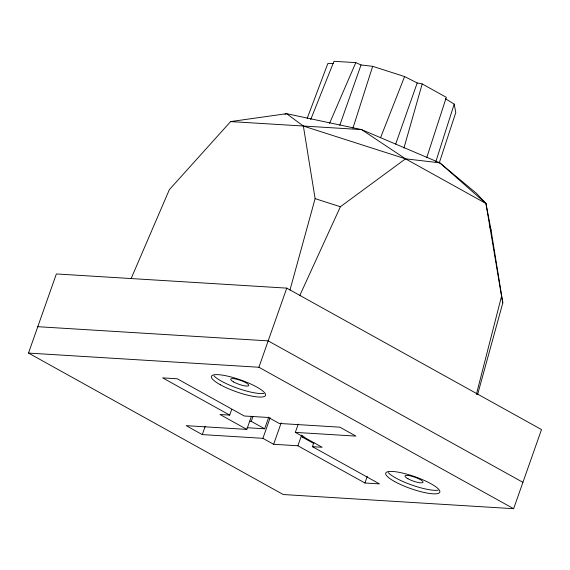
<?xml version="1.0" encoding="UTF-8"?>
<svg xmlns="http://www.w3.org/2000/svg" width="570" height="570" viewBox="0 0 570 570"><rect width="100%" height="100%" fill="white"/><g stroke="black" fill="none" stroke-linecap="round" stroke-linejoin="round"><path stroke-width="0.85" d="M476.335 394.575L501.543 296.236L485.953 203.497L476.655 193.522L439.798 162.835L361.544 129.597L286.596 113.687L230.622 121.581L169.354 189.667L131.1 278.623M289.959 290.094L315.11 198.638L303.375 126.063L286.596 113.687L284.929 114.228M477.66 394.326L502.811 302.87L491.084 230.294L485.953 203.497L439.798 162.835L405.512 158.823L303.375 126.063M403.93 148.079L422.185 83.933L417.204 82.963L404.6 76.565L372.673 66.327L361.031 64.944L355.794 62.636L333.97 61.296L310.679 119.607M352.923 128.165L372.673 66.327M435.793 161.78L454.197 104.111L445.476 98.752M426.695 157.748L446.317 97.335L422.185 83.933M439.199 163.106L455.801 112.482L454.197 104.111M28.5 353.072L56.366 273.949L286.76 288.128L541.5 429.58L513.634 508.704L283.24 494.525L28.5 353.072L258.894 367.251L513.634 508.704M251.463 416.207L246.817 429.395L186.183 425.662L202.272 434.597L205.179 426.353M246.817 429.395L219.999 414.504L229.703 415.103L231.734 409.331M339.805 125.229L361.031 64.944M258.894 367.251L286.76 288.128M249.496 421.237L251.256 421.351L253.023 416.321M247.088 427.714L264.658 428.79L268.791 417.069M202.272 434.597L262.905 438.33L270.159 417.724M262.905 438.33L273.629 444.286L281.181 422.855M395.68 144.089L417.204 82.963M313.885 442.555L312.431 446.673L322.136 447.272L295.317 432.381L298.224 424.137M273.629 444.286L297.882 445.776L301.658 435.06M313.749 443.481L302.193 437.062L302.784 435.387M297.882 445.776L364.921 483.004L367.244 476.413M307.18 118.403L327.814 63.562L333.521 63.491M380.568 137.691L404.6 76.565M329.503 123.448L355.794 62.636M299.799 295.495L340.383 206.746L405.512 158.823L485.953 203.497M232.346 121.688L230.622 121.581L361.544 129.597L405.512 158.823M37.791 326.695L268.185 340.874L522.925 482.334M295.317 432.381L355.951 436.114L339.863 427.179L279.229 423.446L268.506 417.489L244.252 416L177.213 378.772L162.664 377.874L229.703 415.103M302.193 437.062L304.793 437.219M364.921 483.004L379.47 483.901L312.431 446.673M315.11 198.638L340.383 206.746M251.256 421.351L264.658 428.79M489.801 227.024L491.084 230.294M501.543 296.236L502.811 302.87M438.159 490.2A28.664 6.298 19.4 0 1 411.832 485.034A28.664 6.298 19.4 0 1 388.213 472.573M263.86 393.414A28.664 6.298 19.4 0 1 237.54 388.248A28.664 6.298 19.4 0 1 213.921 375.78M220.298 384.736A28.664 6.298 19.4 0 0 265 396.086A28.664 6.298 19.4 0 0 230.166 376.742A28.664 6.298 19.4 0 0 220.298 384.736M394.597 481.522A28.664 6.298 19.4 0 0 439.292 492.872A28.664 6.298 19.4 0 0 404.465 473.528A28.664 6.298 19.4 0 0 394.597 481.522M407.956 478.75A9.555 2.102 19.4 0 0 422.862 482.534A9.555 2.102 19.4 0 0 411.248 476.085A9.555 2.102 19.4 0 0 407.956 478.75M233.664 381.964A9.555 2.102 19.4 0 0 248.563 385.748A9.555 2.102 19.4 0 0 236.949 379.299A9.555 2.102 19.4 0 0 233.664 381.964"/></g></svg>
